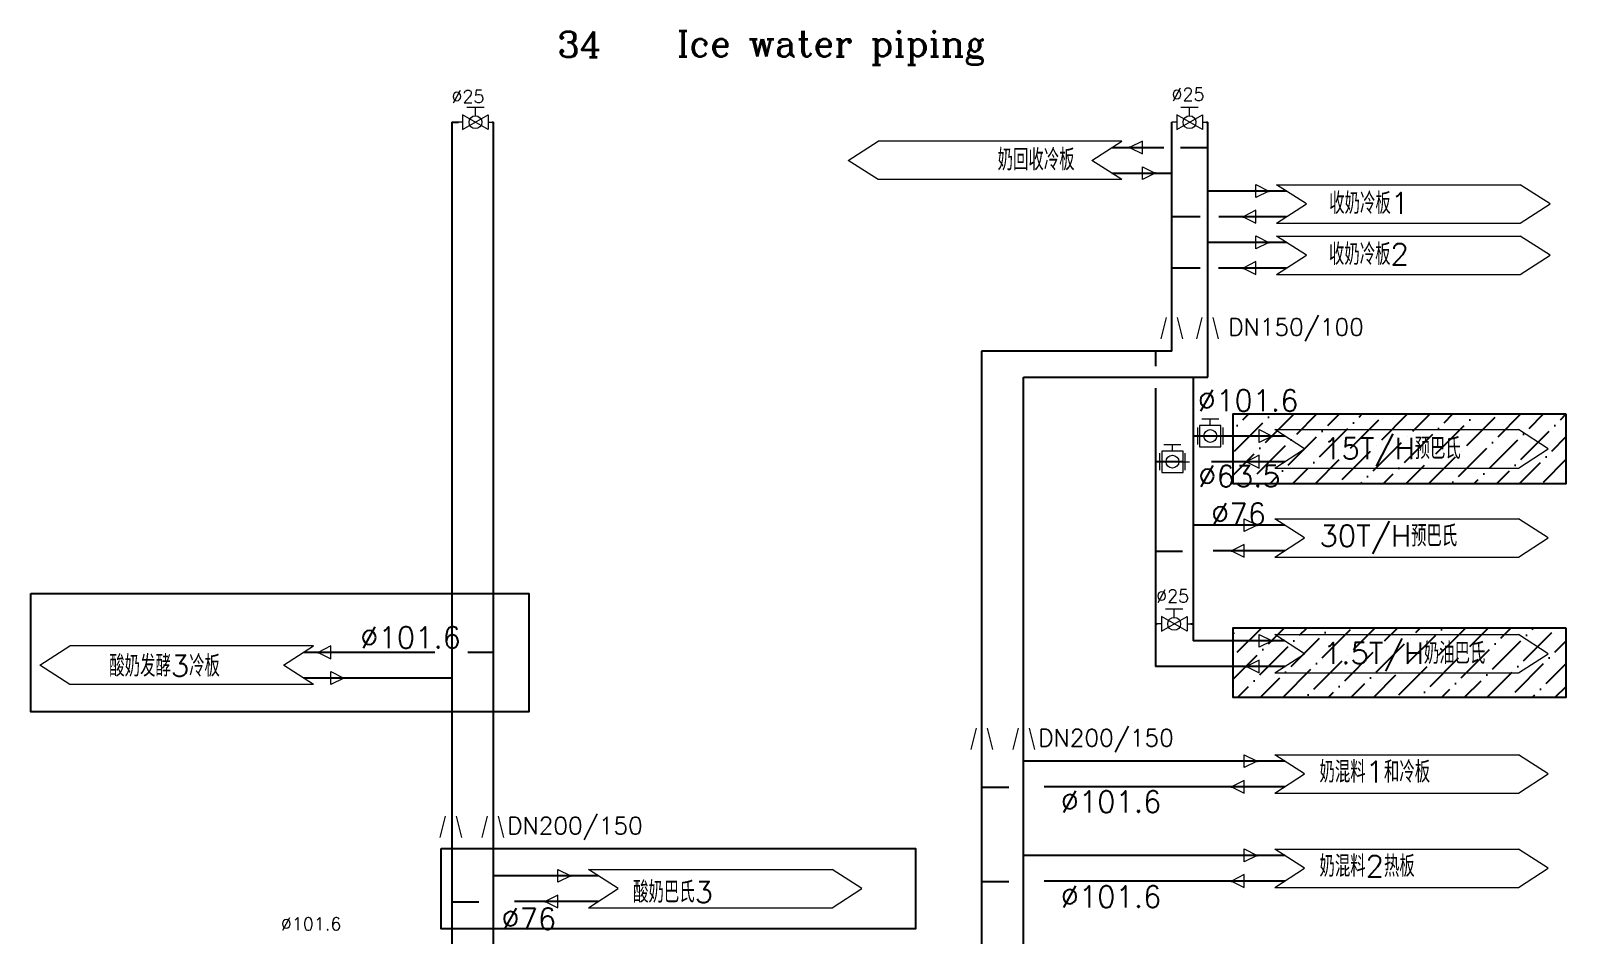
# Model space of a CAD drawing. Header units: inches. Extents: x 12070 to 12472, y 18692 to 19103.
# Drawn here: x 12110.2 to 12469.5, y 18892 to 19103.4 of the extents above; entities that cross this region are included whole.
import ezdxf

# ---------------------------------------------------------------- set-up
doc = ezdxf.new("R2010")
doc.units = ezdxf.units.IN
doc.header["$MEASUREMENT"] = 0
for name, color, linetype, lineweight in [('31 Equipment', 7, 'Continuous', 9), ('43 TXT Chinese', 7, 'Continuous', 9), ('61 Revision Cloud', 1, 'Continuous', 9)]:
    doc.layers.add(name, color=color, linetype=linetype, lineweight=lineweight)
for name, color, linetype in [('Future', 140, 'Continuous'), ('MATERIEL-DIVERS', 7, 'Continuous'), ('PHASE I', 8, 'Continuous'), ('TUYAUTERIE-EAU', 5, 'Continuous'), ('TUYAUTERIE-EAU UTILITES FROIDE', 142, 'Continuous'), ('TXT_FR', 7, 'Continuous')]:
    doc.layers.add(name, color=color, linetype=linetype)
doc.styles.add('ROMANC', font='romanc')
doc.styles.add('USER1', font='TXT.SHX', dxfattribs={"bigfont": 'gbcbig.shx'})

# ---------------------------------------------------------------- blocks, each defined once
blk = doc.blocks.new('A$C662B4CD6')
at = {"layer": '31 Equipment'}
for p, q in [((2, 5.23), (6, 5.23)), ((4, 3.23), (4, 5.23)), ((1, 3.47), (1, 0)), ((1, 0), (7, 3.47)), ((7, 0), (1, 3.47)), ((7, 3.47), (7, 0))]:
    blk.add_line(p, q, dxfattribs=at)
at = {"layer": '31 Equipment', "ltscale": 38}
for p, q in [((1, 1.73), (0, 1.73)), ((7, 1.73), (8, 1.73))]:
    blk.add_line(p, q, dxfattribs=at)
at = {"layer": '31 Equipment'}
blk.add_circle((4, 1.73), 1.5, dxfattribs=at)
blk = doc.blocks.new('A$C74EC45EE')
at = {"layer": '31 Equipment'}
for p, q in [((1, 4.5), (1, 0.5)), ((7, 0.5), (7, 4.5))]:
    blk.add_line(p, q, dxfattribs=at)
at = {"layer": '31 Equipment', "ltscale": 38}
for p, q in [((6.5, 5), (1.5, 5)), ((1.5, 5), (1.5, 0)), ((2, 6.5), (6, 6.5)), ((4, 5), (4, 6.5)), ((6.5, 0), (6.5, 5)), ((1.5, 2.5), (0, 2.5)), ((1.5, 0), (6.5, 0)), ((6.5, 2.5), (8, 2.5))]:
    blk.add_line(p, q, dxfattribs=at)
blk.add_circle((4, 2.5), 1.5, dxfattribs=at)

msp = doc.modelspace()

# ---------------------------------------------------------------- hatches: boundary and pattern name
at = {"layer": 'Future'}
h = msp.add_hatch(dxfattribs=at)
h.set_pattern_fill('ANSI36', color=4, scale=30)
h.paths.add_polyline_path([(12469.45, 19013.64), (12391.44, 19013.64), (12391.44, 18997.45), (12469.45, 18997.45)])
h = msp.add_hatch(dxfattribs=at)
h.set_pattern_fill('ANSI36', color=4, scale=30)
h.paths.add_polyline_path([(12469.45, 18963.66), (12391.44, 18963.66), (12391.44, 18947.48), (12469.45, 18947.48)])

# ---------------------------------------------------------------- linework, layer by layer
at = {"layer": '31 Equipment'}
for p, q in [((12301.48, 19073.03), (12308.49, 19077.53)), ((12365.49, 19077.53), (12308.49, 19077.53)), ((12358.49, 19073.03), (12365.49, 19077.53)), ((12308.49, 19068.54), (12301.48, 19073.03)), ((12365.49, 19068.54), (12358.49, 19073.03)), ((12365.49, 19068.54), (12308.49, 19068.54)), ((12401.65, 19067.34), (12458.66, 19067.34)), ((12408.66, 19062.85), (12401.65, 19067.34)), ((12465.66, 19062.85), (12458.66, 19067.34)), ((12401.65, 19058.35), (12408.66, 19062.85)), ((12458.66, 19058.35), (12465.66, 19062.85)), ((12401.65, 19058.35), (12458.66, 19058.35)), ((12401.65, 19055.34), (12458.66, 19055.34)), ((12408.66, 19050.85), (12401.65, 19055.34)), ((12465.66, 19050.85), (12458.66, 19055.34)), ((12401.65, 19046.35), (12408.66, 19050.85)), ((12458.66, 19046.35), (12465.66, 19050.85)), ((12401.65, 19046.35), (12458.66, 19046.35)), ((12401.25, 19010.06), (12458.25, 19010.06)), ((12408.25, 19005.56), (12401.25, 19010.06)), ((12465.25, 19005.56), (12458.25, 19010.06)), ((12401.25, 19001.07), (12408.25, 19005.56)), ((12458.25, 19001.07), (12465.25, 19005.56)), ((12401.25, 19001.07), (12458.25, 19001.07)), ((12401.25, 18989.23), (12458.25, 18989.23)), ((12408.25, 18984.73), (12401.25, 18989.23)), ((12465.25, 18984.73), (12458.25, 18989.23)), ((12401.25, 18980.24), (12408.25, 18984.73)), ((12458.25, 18980.24), (12465.25, 18984.73)), ((12401.25, 18980.24), (12458.25, 18980.24)), ((12112.41, 18954.97), (12119.41, 18959.46)), ((12176.41, 18959.46), (12119.41, 18959.46)), ((12169.41, 18954.97), (12176.41, 18959.46)), ((12401.25, 18962.16), (12458.25, 18962.16)), ((12408.25, 18957.66), (12401.25, 18962.16)), ((12465.25, 18957.66), (12458.25, 18962.16)), ((12401.25, 18953.17), (12408.25, 18957.66)), ((12458.25, 18953.17), (12465.25, 18957.66)), ((12119.41, 18950.47), (12112.41, 18954.97)), ((12176.41, 18950.47), (12169.41, 18954.97)), ((12401.25, 18953.17), (12458.25, 18953.17)), ((12176.41, 18950.47), (12119.41, 18950.47)), ((12401.25, 18934.02), (12458.25, 18934.02)), ((12408.25, 18929.53), (12401.25, 18934.02)), ((12465.25, 18929.53), (12458.25, 18934.02)), ((12401.25, 18925.04), (12408.25, 18929.53)), ((12458.25, 18925.04), (12465.25, 18929.53)), ((12401.25, 18925.04), (12458.25, 18925.04)), ((12401.25, 18911.98), (12458.25, 18911.98)), ((12408.25, 18907.49), (12401.25, 18911.98)), ((12465.25, 18907.49), (12458.25, 18911.98)), ((12240.69, 18907.2), (12297.69, 18907.2)), ((12247.69, 18902.71), (12240.69, 18907.2)), ((12304.7, 18902.71), (12297.69, 18907.2)), ((12401.25, 18902.99), (12408.25, 18907.49)), ((12458.25, 18902.99), (12465.25, 18907.49)), ((12240.69, 18898.22), (12247.69, 18902.71)), ((12297.69, 18898.22), (12304.7, 18902.71)), ((12401.25, 18902.99), (12458.25, 18902.99)), ((12240.69, 18898.22), (12297.69, 18898.22))]:
    msp.add_line(p, q, dxfattribs=at)
at = {"layer": '31 Equipment', "color": 7}
for p, q in [((12370.3, 19077.53), (12367.3, 19076.03)), ((12367.3, 19076.03), (12370.3, 19074.53)), ((12370.3, 19074.53), (12370.3, 19077.53)), ((12370.3, 19068.53), (12370.3, 19071.53)), ((12370.3, 19071.53), (12373.3, 19070.03)), ((12373.3, 19070.03), (12370.3, 19068.53)), ((12396.85, 19064.35), (12396.85, 19067.35)), ((12396.85, 19067.35), (12399.85, 19065.85)), ((12399.85, 19065.85), (12396.85, 19064.35)), ((12396.85, 19061.35), (12393.85, 19059.85)), ((12393.85, 19059.85), (12396.85, 19058.35)), ((12396.85, 19058.35), (12396.85, 19061.35)), ((12396.85, 19052.35), (12396.85, 19055.35)), ((12396.85, 19055.35), (12399.85, 19053.85)), ((12399.85, 19053.85), (12396.85, 19052.35)), ((12396.85, 19049.35), (12393.85, 19047.85)), ((12396.85, 19046.35), (12396.85, 19049.35)), ((12393.85, 19047.85), (12396.85, 19046.35)), ((12374.69, 19031.3), (12375.94, 19036.3)), ((12378.44, 19036.3), (12379.69, 19031.3)), ((12383.03, 19031.3), (12384.28, 19036.3)), ((12386.78, 19036.3), (12388.03, 19031.3)), ((12397.63, 19007.06), (12397.63, 19010.06)), ((12397.63, 19010.06), (12400.63, 19008.56)), ((12400.63, 19008.56), (12397.63, 19007.06)), ((12397.63, 19004.06), (12394.63, 19002.56)), ((12394.63, 19002.56), (12397.63, 19001.06)), ((12397.63, 19001.06), (12397.63, 19004.06)), ((12394.13, 18986.23), (12394.13, 18989.23)), ((12394.13, 18989.23), (12397.13, 18987.73)), ((12397.13, 18987.73), (12394.13, 18986.23)), ((12394.13, 18983.23), (12391.13, 18981.73)), ((12391.13, 18981.73), (12394.13, 18980.23)), ((12394.13, 18980.23), (12394.13, 18983.23)), ((12180.47, 18959.47), (12177.47, 18957.97)), ((12180.47, 18956.47), (12180.47, 18959.47)), ((12397.63, 18959.16), (12397.63, 18962.16)), ((12397.63, 18962.16), (12400.63, 18960.66)), ((12400.63, 18960.66), (12397.63, 18959.16)), ((12177.47, 18957.97), (12180.47, 18956.47)), ((12397.63, 18956.16), (12394.63, 18954.66)), ((12397.63, 18953.16), (12397.63, 18956.16)), ((12180.47, 18950.47), (12180.47, 18953.47)), ((12180.47, 18953.47), (12183.47, 18951.97)), ((12183.47, 18951.97), (12180.47, 18950.47)), ((12394.63, 18954.66), (12397.63, 18953.16)), ((12330.23, 18935.23), (12331.48, 18940.23)), ((12333.98, 18940.23), (12335.23, 18935.23)), ((12340.05, 18935.23), (12341.3, 18940.23)), ((12343.8, 18940.23), (12345.05, 18935.23)), ((12394.13, 18931.03), (12394.13, 18934.03)), ((12394.13, 18934.03), (12397.13, 18932.53)), ((12397.13, 18932.53), (12394.13, 18931.03)), ((12394.13, 18928.03), (12391.13, 18926.53)), ((12394.13, 18925.03), (12394.13, 18928.03)), ((12391.13, 18926.53), (12394.13, 18925.03)), ((12206, 18914.68), (12207.25, 18919.68)), ((12209.75, 18919.68), (12211, 18914.68)), ((12215.82, 18914.68), (12217.07, 18919.68)), ((12219.57, 18919.68), (12220.82, 18914.68)), ((12394.13, 18908.99), (12394.13, 18911.99)), ((12394.13, 18911.99), (12397.13, 18910.49)), ((12397.13, 18910.49), (12394.13, 18908.99)), ((12233.57, 18904.21), (12233.57, 18907.21)), ((12233.57, 18907.21), (12236.57, 18905.71)), ((12236.57, 18905.71), (12233.57, 18904.21)), ((12394.13, 18905.99), (12391.13, 18904.49)), ((12394.13, 18902.99), (12394.13, 18905.99)), ((12391.13, 18904.49), (12394.13, 18902.99)), ((12233.57, 18901.21), (12230.57, 18899.71)), ((12230.57, 18899.71), (12233.57, 18898.21)), ((12233.57, 18898.21), (12233.57, 18901.21))]:
    msp.add_line(p, q, dxfattribs=at)
at = {"layer": 'Future', "color": 4}
for points in [[(12469.45, 19013.64), (12391.44, 19013.64), (12391.44, 18997.45), (12469.45, 18997.45)], [(12469.45, 18963.66), (12391.44, 18963.66), (12391.44, 18947.48), (12469.45, 18947.48)]]:
    msp.add_lwpolyline(points, close=True, dxfattribs=at)
at = {"layer": 'MATERIEL-DIVERS', "color": 2}
for p in [(12367.3, 19076.03), (12370.3, 19076.03), (12370.3, 19070.03), (12373.3, 19070.03), (12396.85, 19065.85), (12399.85, 19065.85), (12393.85, 19059.85), (12396.85, 19059.85), (12396.85, 19053.85), (12399.85, 19053.85), (12393.85, 19047.85), (12396.85, 19047.85), (12397.63, 19008.56), (12400.63, 19008.56), (12394.63, 19002.56), (12397.63, 19002.56), (12394.13, 18987.73), (12397.13, 18987.73), (12391.13, 18981.73), (12394.13, 18981.73), (12397.63, 18960.66), (12400.63, 18960.66), (12177.47, 18957.97), (12180.47, 18957.97), (12180.47, 18951.97), (12394.63, 18954.66), (12397.63, 18954.66), (12394.13, 18932.53), (12397.13, 18932.53), (12391.13, 18926.53), (12394.13, 18926.53), (12394.13, 18910.49), (12397.13, 18910.49), (12233.57, 18905.71), (12236.57, 18905.71), (12391.13, 18904.49), (12394.13, 18904.49), (12230.57, 18899.71), (12233.57, 18899.71)]:
    msp.add_point(p, dxfattribs=at)
at = {"layer": 'MATERIEL-DIVERS', "color": 7, "extrusion": (-1, 0, 0)}
for p in [(12367.3, 19076.03), (12370.3, 19070.03), (12396.85, 19065.85), (12393.85, 19059.85), (12396.85, 19053.85), (12393.85, 19047.85), (12397.63, 19008.56), (12394.63, 19002.56), (12394.13, 18987.73), (12391.13, 18981.73), (12397.63, 18960.66), (12177.47, 18957.97), (12180.47, 18951.97), (12394.63, 18954.66), (12394.13, 18932.53), (12391.13, 18926.53), (12394.13, 18910.49), (12233.57, 18905.71), (12391.13, 18904.49), (12230.57, 18899.71)]:
    msp.add_point(p, dxfattribs=at)
at = {"layer": 'MATERIEL-DIVERS', "color": 7, "extrusion": (1, 0, 0)}
for p in [(12370.3, 19076.03), (12373.3, 19070.03), (12399.85, 19065.85), (12396.85, 19059.85), (12399.85, 19053.85), (12396.85, 19047.85), (12400.63, 19008.56), (12397.63, 19002.56), (12397.13, 18987.73), (12394.13, 18981.73), (12400.63, 18960.66), (12180.47, 18957.97), (12397.63, 18954.66), (12397.13, 18932.53), (12394.13, 18926.53), (12397.13, 18910.49), (12236.57, 18905.71), (12394.13, 18904.49), (12233.57, 18899.71)]:
    msp.add_point(p, dxfattribs=at)
at = {"layer": 'PHASE I'}
for points in [[(12110.24, 18971.71), (12226.77, 18971.71), (12226.77, 18944.05), (12110.24, 18944.05)], [(12206.27, 18912.13), (12317.23, 18912.13), (12317.23, 18893.32), (12206.27, 18893.32)]]:
    msp.add_lwpolyline(points, close=True, dxfattribs=at)
at = {"layer": 'TUYAUTERIE-EAU UTILITES FROIDE'}
for p, q in [((12208.75, 19081.95), (12208.75, 18805.28)), ((12208.75, 19081.95), (12210.28, 19081.95)), ((12218.15, 19081.95), (12218.53, 19081.95)), ((12218.53, 18778.54), (12218.53, 19081.95)), ((12377.19, 19028.38), (12377.19, 19081.95)), ((12377.19, 19081.95), (12377.32, 19081.95)), ((12385.19, 19081.95), (12385.57, 19081.95)), ((12385.57, 19022.34), (12385.57, 19081.95)), ((12363.16, 19076.03), (12375.34, 19076.03)), ((12379.24, 19076.03), (12385.51, 19076.03)), ((12363.16, 19070.03), (12377.19, 19070.03)), ((12403.98, 19065.85), (12385.57, 19065.85)), ((12383.79, 19059.85), (12377.19, 19059.85)), ((12403.98, 19059.85), (12388.19, 19059.85)), ((12403.98, 19053.85), (12385.57, 19053.85)), ((12383.79, 19047.85), (12377.19, 19047.85)), ((12403.98, 19047.85), (12388.13, 19047.85)), ((12377.19, 19028.38), (12332.68, 19028.38)), ((12332.69, 19028.38), (12332.68, 18737.01)), ((12373.32, 19028.38), (12373.32, 19024.92)), ((12342.47, 18708.88), (12342.47, 19022.34)), ((12342.47, 19022.34), (12385.57, 19022.34)), ((12382.18, 19022.34), (12382.18, 18960.66)), ((12373.32, 19019.75), (12373.32, 18954.66)), ((12403.58, 19008.56), (12382.18, 19008.56)), ((12379.68, 19002.56), (12373.32, 19002.56)), ((12403.58, 19002.56), (12386.44, 19002.56)), ((12403.58, 18987.73), (12382.18, 18987.73)), ((12379.68, 18981.55), (12373.32, 18981.55)), ((12403.58, 18981.73), (12386.87, 18981.73)), ((12373.59, 18964.64), (12373.73, 18964.64)), ((12381.59, 18964.64), (12381.98, 18964.64)), ((12403.58, 18960.66), (12382.18, 18960.66)), ((12204.8, 18957.97), (12174.09, 18957.97)), ((12218.53, 18957.97), (12212.53, 18957.97)), ((12208.75, 18951.97), (12174.09, 18951.97)), ((12403.58, 18954.66), (12373.32, 18954.66)), ((12403.58, 18932.53), (12342.47, 18932.53)), ((12339.04, 18926.35), (12332.68, 18926.35)), ((12403.58, 18926.53), (12347.33, 18926.53)), ((12403.58, 18910.49), (12342.47, 18910.49)), ((12243.02, 18905.71), (12218.53, 18905.71)), ((12339.04, 18904.31), (12332.68, 18904.31)), ((12403.58, 18904.49), (12347.33, 18904.49)), ((12215.1, 18899.53), (12208.75, 18899.53)), ((12243.02, 18899.71), (12223.39, 18899.71))]:
    msp.add_line(p, q, dxfattribs=at)

# ---------------------------------------------------------------- block references
at = {"layer": '61 Revision Cloud'}
for p in [(12210.28, 19080.22), (12377.32, 19080.22), (12373.73, 18962.91)]:
    msp.add_blockref('A$C662B4CD6', p, dxfattribs=at)
at = {"layer": 'TUYAUTERIE-EAU'}
for p in [(12382.18, 19006.06), (12373.32, 19000.06)]:
    msp.add_blockref('A$C74EC45EE', p, dxfattribs=at)

# ---------------------------------------------------------------- texts
at = {"layer": '43 TXT Chinese', "style": 'USER1'}
for s, height, p in [('%%C25', 3, (12208.66, 19086.47)), ('%%C25', 3, (12377.1, 19086.96)), ('奶回收冷板', 5, (12336.43, 19070.68)), ('收奶冷板1', 5, (12413.99, 19060.5)), ('收奶冷板2', 5, (12413.94, 19048.57)), ('%%C101.6', 5, (12383.24, 19014.36)), ('15T/H预巴氏', 5, (12412.56, 19003.16)), ('%%C63.5', 5, (12383.33, 18996.68)), ('%%C76', 5, (12386.36, 18987.85)), ('30T/H预巴氏', 5, (12411.72, 18982.71)), ('%%C25', 3, (12373.51, 18969.65)), ('%%C101.6', 5, (12187.32, 18958.95)), ('1.5T/H奶油巴氏', 5, (12412.56, 18955.26)), ('酸奶发酵3冷板', 5, (12128.62, 18952.3)), ('奶混料1和冷板', 5, (12411.72, 18927.51)), ('%%C101.6', 5, (12351.16, 18920.55)), ('奶混料2热板', 5, (12411.72, 18905.47)), ('酸奶巴氏3', 5, (12251.16, 18899.41)), ('%%C101.6', 5, (12351.16, 18898.33)), ('%%C76', 5, (12220.33, 18893.18)), ('%%C101.6', 3, (12168.76, 18892.97))]:
    msp.add_text(s, height=height, dxfattribs=at).set_placement(p)
for s, p in [('DN150/100', (12390.38, 19032.05)), ('DN200/150', (12345.93, 18935.98)), ('DN200/150', (12221.7, 18915.43))]:
    msp.add_text(s, height=4, rotation=359.9998, dxfattribs=at).set_placement(p)
at = {"layer": 'TXT_FR', "style": 'ROMANC'}
for s, p in [('34', (12233.48, 19097.14)), ('Ice water piping', (12261.42, 19097.35))]:
    msp.add_text(s, height=6, dxfattribs=at).set_placement(p)

doc.saveas('drawing.dxf')
